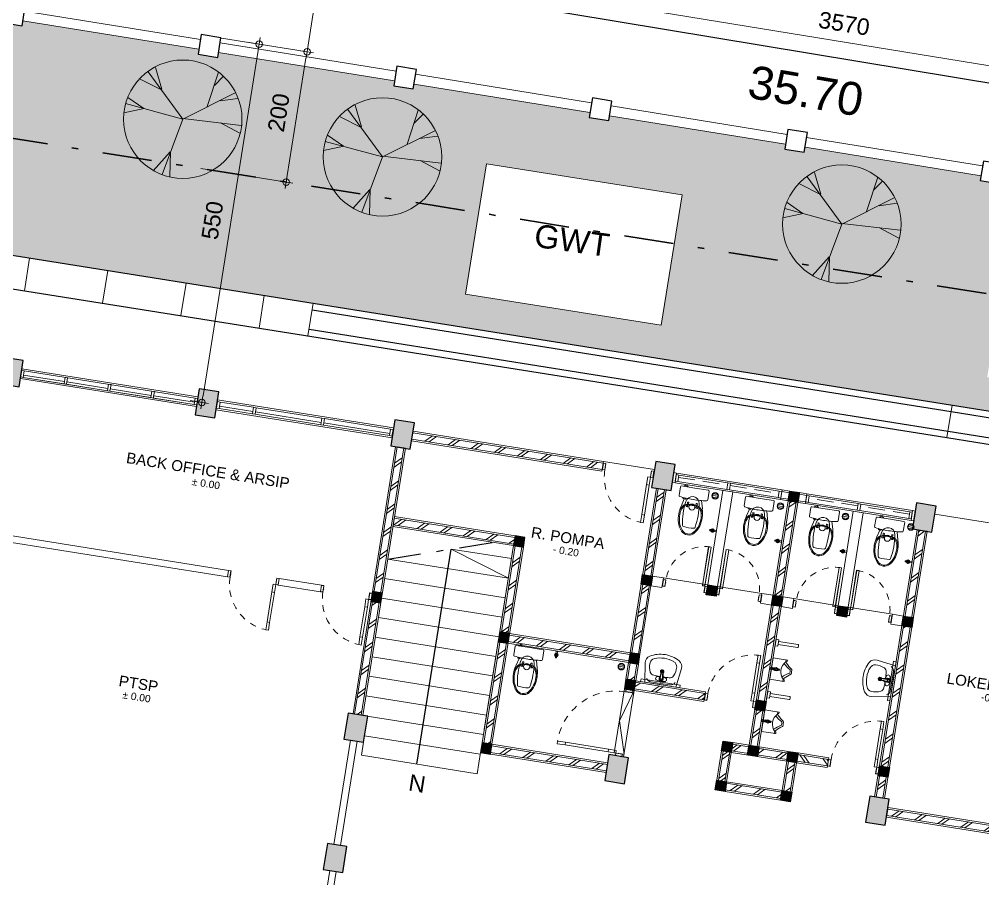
# Model space of a CAD drawing. Header units: millimetres. Extents: x -11 to 1625, y -267 to 195.
# Drawn here: x 1459.94 to 1474.53, y 52.95 to 65.98 of the extents above; entities that cross this region are included whole.
import ezdxf
from ezdxf.enums import TextEntityAlignment as Align

# ---------------------------------------------------------------- set-up
doc = ezdxf.new("R2010")
doc.units = ezdxf.units.MM
doc.linetypes.add('DASHDOT', pattern=[1, 0.5, -0.25, 0, -0.25])
doc.linetypes.add('HIDDEN', pattern=[0.375, 0.25, -0.125])
for name, color, linetype, lineweight in [('ars', 11, 'Continuous', 5), ('batas jalan', 3, 'Continuous', 25), ('dinding', 5, 'Continuous', 15), ('GSB', 1, 'DASHDOT', 35), ('KOLOM', 1, 'Continuous', 30), ('kus', 63, 'Continuous', 15), ('KUSEN', 30, 'Continuous', 15), ('lan', 7, 'Continuous', 15), ('not', 7, 'Continuous', 20), ('PAGAR', 4, 'Continuous', 18), ('PARTISI', 190, 'Continuous', 9), ('POHON', 84, 'Continuous', 0), ('SANITAIR', 4, 'Continuous', 5), ('sol kol', 8, 'Continuous', 0), ('u', 6, 'Continuous', 20)]:
    doc.layers.add(name, color=color, linetype=linetype, lineweight=lineweight)
doc.styles.add('ATTR', font='romans.shx', dxfattribs={"width": 0.8, "height": 1.735066})
doc.styles.get("Standard").update_dxf_attribs({"font": 'ARIALUNI.TTF'})
doc.dimstyles.new('SK100', dxfattribs={"dimtxt": 0.25, "dimasz": 0.1, "dimexe": 0.1, "dimexo": 0, "dimgap": 0.15, "dimtad": 1, "dimdec": 0, "dimlfac": 100, "dimzin": 12, "dimdsep": 46, "dimtxsty": 'Standard', "dimblk": 'BULAT', "dimcen": 0.1, "dimclrd": 256, "dimclre": 256, "dimclrt": 256, "dimadec": 0, "dimazin": 3, "dimtfac": 1, "dimtdec": 0, "dimtofl": 0, "dimtmove": 0, "dimatfit": 3, "dimldrblk": 'BULAT', "dimfxl": 0, "dimtolj": 1, "dimtzin": 0, "dimlwd": -1, "dimlwe": -1, "dimarcsym": 0})
pattern_1 = [(45, (-0.5, 0), (-0.1767767, 0.1767767), []), (45, (-0.4375, 0), (-0.1767767, 0.1767767), [])]

# ---------------------------------------------------------------- blocks, each defined once
blk = doc.blocks.new('BULAT')
for p, q in [((-1, 0), (1, 0)), ((0, -1), (0, 1))]:
    blk.add_line(p, q)
blk.add_circle((0, 0), 0.5)
blk = doc.blocks.new('*D1613')
at = {"layer": 'Defpoints', "color": 0}
for p in [(1463.004, 65.691), (1462.689, 63.716), (1463.984, 63.509)]:
    blk.add_point(p, dxfattribs=at)
at = {"layer": 'u'}
for p, q in [((1463.004, 65.691), (1464.397, 65.469)), ((1464.283, 65.386), (1464, 63.608)), ((1462.689, 63.716), (1464.083, 63.494))]:
    blk.add_line(p, q, dxfattribs=at)
at = {"layer": 'u', "xscale": 0.1, "yscale": 0.1, "zscale": 0.1}
for p, rotation in [((1464.299, 65.484), 80.94625079325904), ((1463.984, 63.509), 260.946250793259)]:
    blk.add_blockref('BULAT', p, dxfattribs=dict(at, rotation=rotation))
at = {"layer": 'u', "insert": (1463.87, 64.561), "char_height": 0.25, "attachment_point": 5, "rotation": 80.9463}
blk.add_mtext('\\A1;200', dxfattribs=at)
blk = doc.blocks.new('*D1614')
at = {"layer": 'Defpoints', "color": 0}
for p in [(1463.712, 70.135), (1463.004, 65.691), (1464.299, 65.484)]:
    blk.add_point(p, dxfattribs=at)
at = {"layer": 'u'}
for p, q in [((1463.712, 70.135), (1465.106, 69.913)), ((1464.991, 69.83), (1464.314, 65.583)), ((1463.004, 65.691), (1464.397, 65.469))]:
    blk.add_line(p, q, dxfattribs=at)
at = {"layer": 'u', "xscale": 0.1, "yscale": 0.1, "zscale": 0.1}
for p, rotation in [((1465.007, 69.928), 80.9462507932576), ((1464.299, 65.484), 260.9462507932576)]:
    blk.add_blockref('BULAT', p, dxfattribs=dict(at, rotation=rotation))
at = {"layer": 'u', "insert": (1464.382, 67.77), "char_height": 0.25, "attachment_point": 5, "rotation": 80.9463}
blk.add_mtext('\\A1;B > 3', dxfattribs=at)
blk = doc.blocks.new('K1')
at = {"layer": 'KOLOM'}
blk.add_lwpolyline([(0.2, 0.15), (-0.2, 0.15), (-0.2, -0.15), (0.2, -0.15), (0.2, 0.15)], dxfattribs=at)
blk = doc.blocks.new('P 70')
at = {"linetype": 'HIDDEN', "ltscale": 0.3}
blk.add_lwpolyline([(-0.74, 0.1, -0.414214), (-0.04, 0.8, -1.303225)], format="xyb", dxfattribs=at)
for points in [[(-0.04, 0.8), (-0.08, 0.8), (-0.08, 0.68), (-0.04, 0.68)], [(-0.04, 0.68), (-0.08, 0.68), (-0.08, 0.22), (-0.04, 0.22)], [(-0.04, 0.1), (-0.08, 0.1), (-0.08, 0.22), (-0.04, 0.22)], [(-0.735, 0.06), (-0.74, 0.06), (-0.74, 0.061), (-0.74, 0.1), (-0.78, 0.1), (-0.78, 0), (-0.74, 0), (-0.74, 0.056), (-0.735, 0.058)], [(-0.742, 0.002), (-0.778, 0.002), (-0.778, 0.098), (-0.742, 0.098)], [(-0.045, 0.06), (-0.04, 0.06), (-0.04, 0.061), (-0.04, 0.1), (0, 0.1), (0, 0), (-0.04, 0), (-0.04, 0.056), (-0.045, 0.058)], [(-0.038, 0.002), (-0.002, 0.002), (-0.002, 0.098), (-0.038, 0.098)]]:
    blk.add_lwpolyline(points, close=True)
blk = doc.blocks.new('KP')
at = {"layer": 'KOLOM'}
blk.add_lwpolyline([(0.075, -0.075), (-0.075, -0.075), (-0.075, 0.075), (0.075, 0.075), (0.075, -0.075)], dxfattribs=at)
blk = doc.blocks.new('washtafel L237 a')
for p, q in [((-0.279, -0.289), (-0.238, 0)), ((-0.238, 0), (0, 0)), ((0.238, 0), (0, 0)), ((0.279, -0.289), (0.238, 0)), ((-0.148, -0.019), (0, -0.019)), ((0.148, -0.019), (0, -0.019)), ((0, -0.193), (-0.007, -0.193)), ((0, -0.202), (-0.007, -0.202)), ((0, -0.179), (-0.006, -0.179)), ((0, -0.179), (0.006, -0.179)), ((0, -0.193), (0.007, -0.193)), ((0, -0.202), (0.007, -0.202))]:
    blk.add_line(p, q)
for centre, radius in [((-0.011, -0.085), 0.00488), ((0, -0.043), 0.00695), ((0, -0.043), 0.00529), ((0.011, -0.085), 0.00488)]:
    blk.add_circle(centre, radius)
for centre, radius, start, end in [((-0.148, -0.093), 0.0742, 90.0661, 157.5039), ((-0.117, -0.191), 0.0678, 92.544, 154.459), ((0.012, -2.103), 1.984, 91.1939, 93.8059), ((-0.055, -0.085), 0.0285, 98.132, 275.8135), ((-0.002, -0.336), 0.286, 89.6669, 101.6651), ((-0.049, -0.147), 0.0337, 40.1188, 95.4553), ((0, -0.084), 0.0312, 89.6915, 225.3566), ((-0.528, -0.216), 0.513, 2.5647, 13.8912), ((0, -0.084), 0.0231, 89.5833, 212.8124), ((-0.04, -0.126), 0.0267, 4.6349, 46.9394), ((-0.045, -0.113), 0.03, 5.694, 32.8124), ((-0.623, -0.171), 0.611, 359.8012, 5.694), ((0.002, -0.336), 0.286, 78.3349, 90.3331), ((0, -0.084), 0.0312, 314.6434, 90.3085), ((0, -0.084), 0.0231, 327.1876, 90.4167), ((0.623, -0.171), 0.611, 174.306, 180.1988), ((0.04, -0.126), 0.0267, 133.0606, 175.3651), ((0.045, -0.113), 0.03, 147.1876, 174.306), ((0.528, -0.216), 0.513, 166.1088, 177.4353), ((0.049, -0.147), 0.0337, 84.5447, 139.8812), ((-0.012, -2.103), 1.984, 86.1941, 88.8061), ((0.055, -0.085), 0.0285, 264.1865, 81.868), ((0.117, -0.191), 0.0678, 25.541, 87.456), ((0.148, -0.093), 0.0742, 22.4961, 89.9339), ((-0.17, -0.305), 0.11, 171.786, 240.1395), ((0.068, -0.281), 0.273, 154.0541, 184.6243), ((0.001, -0.2), 0.0272, 129.5111, 54.4666), ((0.001, -0.2), 0.0234, 136.8784, 48.8129), ((-0.007, -0.184), 0.009, 183.4751, 270), ((-0.007, -0.193), 0.009, 182.5647, 270), ((-0.006, -0.173), 0.006, 179.8012, 270), ((0.001, -0.2), 0.0119, 184.4951, 2.4242), ((0.006, -0.173), 0.006, 270, 0.1988), ((0.007, -0.184), 0.009, 270, 356.5249), ((0.007, -0.193), 0.009, 270, 357.4353), ((-0.068, -0.281), 0.273, 355.3757, 25.9459), ((0.17, -0.305), 0.11, 299.8605, 8.214), ((-0.003, -0.017), 0.443, 239.9631, 270.4171), ((-0.119, -0.294), 0.0858, 186.0548, 250.1625), ((-0.001, 0.003), 0.406, 248.7209, 270.1375), ((0.001, 0.003), 0.406, 269.8625, 291.2791), ((0.003, -0.017), 0.443, 269.5829, 300.0369), ((0.119, -0.294), 0.0858, 289.8375, 353.9452)]:
    blk.add_arc(centre, radius, start, end)
blk = doc.blocks.new('URINOIR ATAS')
for p, q in [((-0.027, 0.31), (0, 0.31)), ((0.027, 0.31), (0, 0.31)), ((-0.165, 0), (-0.165, 0.215)), ((-0.16, 0.22), (-0.147, 0.22)), ((-0.133, 0.201), (-0.16, 0.201)), ((-0.133, 0.201), (-0.143, 0.218)), ((-0.02, 0.286), (0, 0.286)), ((0.02, 0.286), (0, 0.286)), ((0.133, 0.201), (0.143, 0.218)), ((0.133, 0.201), (0.16, 0.201)), ((0.16, 0.22), (0.147, 0.22)), ((0.165, 0), (0.165, 0.215)), ((-0.165, 0), (0, 0)), ((-0.009, 0.01), (-0.026, 0)), ((-0.013, -0.017), (-0.013, 0)), ((-0.012, 0.117), (0.011, 0.117)), ((-0.011, 0.107), (0.011, 0.107)), ((-0.011, 0.097), (0.011, 0.097)), ((-0.009, 0.112), (-0.009, 0.107)), ((-0.009, 0.01), (0.011, 0.01)), ((-0.007, 0.113), (0.008, 0.113)), ((-0.003, 0.117), (-0.003, 0.113)), ((0.165, 0), (0, 0)), ((0.003, 0.117), (0.003, 0.113)), ((0.009, 0.112), (0.009, 0.107)), ((0.011, 0.01), (0.026, 0)), ((0.013, 0), (0.013, -0.017)), ((0.013, -0.017), (-0.013, -0.017))]:
    blk.add_line(p, q)
for points in [[(-0.011, 0.107, 0.164804), (-0.012, 0.107, 0.105758), (-0.013, 0.106, 0.068984), (-0.014, 0.104, 0.055178), (-0.014, 0.102, 0.055178), (-0.014, 0.1, 0.068984), (-0.013, 0.099, 0.105758), (-0.012, 0.098, 0.164804), (-0.011, 0.097, 0.164804), (-0.01, 0.098, 0.105758), (-0.009, 0.099, 0.068984), (-0.009, 0.1, 0.055178), (-0.009, 0.102, 0.055178), (-0.009, 0.104, 0.068984), (-0.009, 0.106, 0.105758), (-0.01, 0.107, 0.164804)], [(0, 0.097, 0.070821), (0.003, 0.098, 0.082428), (0.005, 0.099, 0.106823), (0.007, 0.101, 0.13413), (0.007, 0.102, 0.13413), (0.007, 0.104, 0.106823), (0.005, 0.106, 0.082428), (0.003, 0.107, 0.070821), (0, 0.107, 0.070821), (-0.003, 0.107, 0.082428), (-0.005, 0.106, 0.106823), (-0.007, 0.104, 0.13413), (-0.007, 0.102, 0.13413), (-0.007, 0.101, 0.106823), (-0.005, 0.099, 0.082428), (-0.003, 0.098, 0.070821)], [(0.011, 0.107, 0.164804), (0.01, 0.107, 0.105758), (0.009, 0.106, 0.068984), (0.009, 0.104, 0.055178), (0.008, 0.102, 0.055178), (0.009, 0.1, 0.068984), (0.009, 0.099, 0.105758), (0.01, 0.098, 0.164804), (0.011, 0.097, 0.164804), (0.012, 0.098, 0.105758), (0.013, 0.099, 0.068984), (0.013, 0.1, 0.055178), (0.014, 0.102, 0.055178), (0.014, 0.104, 0.068984), (0.013, 0.106, 0.105758), (0.012, 0.107, 0.164804)]]:
    blk.add_lwpolyline(points, format="xyb", close=True)
blk.add_lwpolyline([(0.007, 0.061), (0.013, 0.072), (0.007, 0.082), (-0.006, 0.082), (-0.012, 0.072), (-0.006, 0.061)], close=True)
for centre, radius in [((0, 0.072), 0.025), ((0, 0.032), 0.0106), ((0, 0.032), 0.00723)]:
    blk.add_circle(centre, radius)
for centre, radius, start, end in [((-0.614, 0.718), 0.709, 314.7654, 324.2179), ((-0.027, 0.295), 0.0148, 90, 144.2179), ((0.027, 0.295), 0.0148, 35.7821, 90), ((0.614, 0.718), 0.709, 215.7821, 225.2346), ((-0.16, 0.215), 0.005, 90, 180), ((-0.16, 0.196), 0.005, 90, 180), ((-0.147, 0.215), 0.005, 30.5859, 90), ((-0.151, 0.256), 0.055, 287.3602, 311.4179), ((0.001, 0.332), 0.187, 224.1477, 269.6422), ((-0.477, 0.536), 0.518, 315.9836, 330.7336), ((-0.02, 0.28), 0.00593, 90, 150.7336), ((-0.001, 0.332), 0.187, 270.3578, 315.8523), ((0.02, 0.28), 0.00593, 29.2664, 90), ((0.477, 0.536), 0.518, 209.2664, 224.0164), ((0.151, 0.256), 0.055, 228.5821, 252.6398), ((0.147, 0.215), 0.005, 90, 149.4141), ((0.16, 0.215), 0.005, 0, 90), ((0.16, 0.196), 0.005, 0, 90), ((0.12, 0.057), 0.137, 181.3482, 199.9236), ((0, 0.106), 0.0162, 43.0169, 136.9831), ((-0.007, 0.112), 0.00119, 90, 180), ((0.008, 0.112), 0.00119, 0, 90), ((-0.19, 0.062), 0.208, 345.4703, 357.6692)]:
    blk.add_arc(centre, radius, start, end)
blk = doc.blocks.new('P 60')
at = {"linetype": 'HIDDEN', "ltscale": 0.3}
blk.add_lwpolyline([(-0.64, 0.1, -0.414214), (-0.04, 0.7, -1.303225)], format="xyb", dxfattribs=at)
for points in [[(-0.04, 0.7), (-0.04, 0.1), (-0.08, 0.1), (-0.08, 0.7)], [(-0.042, 0.698), (-0.042, 0.102), (-0.078, 0.102), (-0.078, 0.698)], [(-0.635, 0.06), (-0.64, 0.06), (-0.64, 0.061), (-0.64, 0.1), (-0.68, 0.1), (-0.68, 0), (-0.64, 0), (-0.64, 0.056), (-0.635, 0.058)], [(-0.642, 0.002), (-0.678, 0.002), (-0.678, 0.098), (-0.642, 0.098)], [(-0.045, 0.06), (-0.04, 0.06), (-0.04, 0.061), (-0.04, 0.1), (0, 0.1), (0, 0), (-0.04, 0), (-0.04, 0.056), (-0.045, 0.058)], [(-0.038, 0.002), (-0.002, 0.002), (-0.002, 0.098), (-0.038, 0.098)]]:
    blk.add_lwpolyline(points, close=True)
blk = doc.blocks.new('KRAN ATAS')
for p, q in [((-0.019, 0.001), (-0.019, 0)), ((-0.019, 0), (0, 0)), ((-0.018, 0.002), (0, 0.002)), ((-0.009, 0.006), (-0.009, 0.04)), ((0.018, 0.002), (0, 0.002)), ((0.019, 0), (0, 0)), ((0.009, 0.006), (0.009, 0.04)), ((0.019, 0.001), (0.019, 0))]:
    blk.add_line(p, q)
for centre, radius, start, end in [((-0.021, 0.06), 0.0057, 92.509, 270.0343), ((-0.02, 0.06), 0.0057, 105.45, 257.2407), ((0, 0.06), 0.0223, 89.786, 270.2141), ((-0.015, 0.075), 0.0057, 47.464, 224.6597), ((-0.015, 0.074), 0.0057, 60.3207, 212.5415), ((-0.014, 0.046), 0.0057, 154.4974, 295.7282), ((-0.015, 0.045), 0.0057, 142.579, 307.6346), ((-0.018, 0.001), 0.0005, 90, 180), ((0, 0.06), 0.0162, 89.7094, 270.2949), ((-0.013, 0.006), 0.004, 270, 0), ((-0.041, 0.09), 0.0331, 343.1048, 7.2203), ((0, 0.06), 0.0102, 89.532, 270.4679), ((0, 0.096), 0.00865, 90, 191.4881), ((0, 0.08), 0.0057, 89.095, 165.324), ((0, 0.079), 0.0057, 89.095, 152.5938), ((0, 0.041), 0.0057, 205.9652, 266.0615), ((0, 0.04), 0.0057, 191.86, 266.0615), ((0, 0.096), 0.00865, 348.5119, 90), ((0, 0.08), 0.0057, 14.676, 90.905), ((0, 0.079), 0.0057, 27.4062, 90.905), ((0, 0.06), 0.0223, 269.7859, 90.214), ((0, 0.06), 0.0162, 269.7051, 90.2906), ((0, 0.06), 0.0102, 269.5321, 90.468), ((0, 0.04), 0.0057, 273.9385, 348.14), ((0, 0.041), 0.0057, 273.9385, 334.0348), ((0.041, 0.09), 0.0331, 172.7797, 196.8952), ((0.013, 0.006), 0.004, 180, 270), ((0.015, 0.045), 0.0057, 232.3654, 37.421), ((0.015, 0.075), 0.0057, 315.3403, 132.536), ((0.015, 0.074), 0.0057, 327.4585, 119.6793), ((0.014, 0.046), 0.0057, 244.2718, 25.5026), ((0.018, 0.001), 0.0005, 0, 90), ((0.021, 0.06), 0.0057, 269.9657, 87.491), ((0.02, 0.06), 0.0057, 282.7593, 74.55)]:
    blk.add_arc(centre, radius, start, end)
blk = doc.blocks.new('CLOSET ATAS')
for p, q in [((0, 0.207), (0, 0)), ((0.014, 0.22), (0.148, 0.22)), ((0.171, 0.13), (0.294, 0.161)), ((0, -0.206), (0, 0)), ((0.228, 0.073), (0.228, 0.058)), ((0.231, 0.075), (0.273, 0.075)), ((0.231, 0.055), (0.256, 0.055)), ((0.256, 0.055), (0.259, 0.063)), ((0.256, 0.055), (0.256, 0)), ((0.256, -0.055), (0.256, 0)), ((0.259, 0.063), (0.273, 0.063)), ((0.266, 0.075), (0.266, 0.088)), ((0.266, 0.063), (0.266, 0)), ((0.266, -0.063), (0.266, 0)), ((0.273, 0.075), (0.273, 0.063)), ((0.282, 0.125), (0.282, 0.107)), ((0.285, 0.085), (0.285, 0.065)), ((0.296, 0.088), (0.288, 0.088)), ((0.296, 0.062), (0.288, 0.062)), ((0.299, 0.085), (0.299, 0.065)), ((-0.013, -0.124), (-0.031, -0.124)), ((-0.031, -0.124), (-0.031, -0.146)), ((-0.013, -0.107), (-0.013, -0.164)), ((0.171, -0.138), (0.185, -0.138)), ((0.173, -0.116), (0.185, -0.116)), ((0.173, -0.151), (0.173, -0.138)), ((0.184, -0.138), (0.184, -0.151)), ((0.188, -0.119), (0.188, -0.136)), ((0.188, -0.134), (0.294, -0.161)), ((0.228, -0.073), (0.228, -0.058)), ((0.231, -0.055), (0.256, -0.055)), ((0.231, -0.075), (0.273, -0.075)), ((0.256, -0.055), (0.259, -0.063)), ((0.259, -0.063), (0.273, -0.063)), ((0.266, -0.075), (0.266, -0.088)), ((0.273, -0.075), (0.273, -0.063)), ((0.282, -0.125), (0.282, -0.107)), ((0.285, -0.065), (0.285, -0.085)), ((0.296, -0.062), (0.288, -0.062)), ((0.296, -0.088), (0.288, -0.088)), ((0.299, -0.065), (0.299, -0.085)), ((-0.031, -0.146), (-0.013, -0.146)), ((0.014, -0.22), (0.148, -0.22)), ((0.175, -0.154), (0.182, -0.154))]:
    blk.add_line(p, q)
blk.add_circle((0.292, 0), 0.046)
for centre, radius, start, end in [((0.014, 0.207), 0.0135, 90, 180), ((0.148, 0.205), 0.015, 8.087, 90), ((-1.27, 0.004), 1.447, 359.8599, 8.087), ((0.429, -0.051), 0.215, 89.4826, 138.7405), ((0.429, -0.051), 0.231, 89.4826, 128.7411), ((0.431, -0.32), 0.5, 75.2789, 105.8515), ((0.431, -0.32), 0.484, 75.2789, 90), ((0.465, -0.141), 0.302, 48.5371, 73.1314), ((0.465, -0.141), 0.318, 48.5371, 73.1314), ((0.235, 0), 0.103, 95.4936, 264.5064), ((-1.27, -0.004), 1.447, 351.913, 0.1401), ((0.385, -0.951), 1.066, 79.0461, 98.6197), ((0.231, 0.073), 0.00271, 90, 180), ((0.231, 0.058), 0.00271, 180, 270), ((0.271, 0.088), 0.005, 138.7405, 180), ((0.287, 0.125), 0.005, 128.7411, 180), ((0.288, 0.085), 0.00307, 90, 180), ((0.288, 0.065), 0.00307, 180, 270), ((0.296, 0.085), 0.00307, 0, 90), ((0.296, 0.065), 0.00307, 270, 0), ((0.585, 0.076), 0.02, 7.8459, 81.6038), ((0.035, 0), 0.575, 352.1541, 7.8459), ((0.59, 0), 0.114, 0, 48.6581), ((0.59, 0), 0.114, 311.3419, 0), ((0.59, 0), 0.13, 0, 48.6581), ((0.59, 0), 0.13, 311.3419, 0), ((-0.016, -0.123), 0.0171, 24.4122, 79.3868), ((0.185, -0.119), 0.00271, 0, 90), ((0.185, -0.136), 0.00271, 270, 0), ((0.385, 0.948), 1.063, 261.358, 280.9763), ((0.231, -0.058), 0.00271, 90, 180), ((0.231, -0.073), 0.00271, 180, 270), ((0.271, -0.088), 0.005, 180, 221.2595), ((0.429, 0.051), 0.215, 221.2595, 270.5174), ((0.287, -0.125), 0.005, 180, 231.2589), ((0.429, 0.051), 0.231, 231.2589, 270.5174), ((0.288, -0.065), 0.00307, 90, 180), ((0.288, -0.085), 0.00307, 180, 270), ((0.296, -0.065), 0.00307, 0, 90), ((0.296, -0.085), 0.00307, 270, 0), ((0.465, 0.141), 0.302, 286.8686, 311.4629), ((0.465, 0.141), 0.318, 286.8686, 311.4629), ((0.585, -0.076), 0.02, 278.3962, 352.1541), ((-0.016, -0.147), 0.0171, 280.6132, 335.5878), ((0.014, -0.206), 0.0135, 180, 270), ((0.148, -0.205), 0.015, 270, 351.913), ((0.175, -0.151), 0.00271, 180, 270), ((0.182, -0.151), 0.00271, 270, 0), ((0.431, 0.32), 0.5, 254.1485, 284.7211), ((0.431, 0.32), 0.484, 270, 284.7211)]:
    blk.add_arc(centre, radius, start, end)
blk = doc.blocks.new('*X6')
at = {"color": 0}
for p, q in [((18.491, 19.193), (18.579, 19.193)), ((18.499, 19.218), (18.572, 19.218)), ((18.499, 19.168), (18.572, 19.168))]:
    blk.add_line(p, q, dxfattribs=at)
blk = doc.blocks.new('SFLOOR')
for radius in [0.05, 0.0442]:
    blk.add_circle((0, 0), radius)
blk.add_blockref('*X6', (-18.535, -19.193))
blk = doc.blocks.new('NOTASI RUANG')
at = {"layer": 'not'}
for height, p in [(0.26, (-0.011, 0.3)), (0.175, (-0.009, -0.017))]:
    blk.add_attdef('RUANG', text='', height=height, dxfattribs=at).set_placement(p, align=Align.MIDDLE_CENTER)
blk = doc.blocks.new('DENAH LANTAI DASAR')
at = {"layer": 'ars'}
h = blk.add_hatch(dxfattribs=at)
h.set_pattern_fill('TEMBOK', color=256, scale=0.25)
h.set_pattern_definition(pattern_1)
h.paths.add_polyline_path([(-1.85, 14.3), (1.07, 14.3), (1.07, 14.2), (-1.85, 14.2)])
h = blk.add_hatch(dxfattribs=at)
h.set_pattern_fill('TEMBOK', color=256, scale=0.25)
h.set_pattern_definition([(45, (3.22, 4.5), (-0.176777, 0.176777), []), (45, (3.2825, 4.5), (-0.176777, 0.176777), [])])
h.paths.add_polyline_path([(3.925, 14.3), (3.81, 14.3), (3.81, 14.2), (3.925, 14.2)])
h = blk.add_hatch(dxfattribs=at)
h.set_pattern_fill('TEMBOK', color=256, scale=0.25)
h.set_pattern_definition(pattern_1)
h.paths.add_polyline_path([(3.95, 14.175), (3.95, 10.425), (4.05, 10.425), (4.05, 14.175)])
h = blk.add_hatch(dxfattribs=at)
h.set_pattern_fill('TEMBOK', color=256, scale=0.25)
h.set_pattern_definition([(45, (3.525, 4.5), (-0.176777, 0.176777), []), (45, (3.5875, 4.5), (-0.176777, 0.176777), [])])
h.paths.add_polyline_path([(4.19, 14.3), (4.075, 14.3), (4.075, 14.2), (4.19, 14.2)])
h = blk.add_hatch(dxfattribs=at)
h.set_pattern_fill('TEMBOK', color=256, scale=0.25)
h.set_pattern_definition(pattern_1)
h.paths.add_polyline_path([(-1.95, 9.95), (-1.95, 14.05), (-2.05, 14.05), (-2.05, 9.95)])
h = blk.add_hatch(dxfattribs=at)
h.set_pattern_fill('TEMBOK', color=256, scale=0.25)
h.set_pattern_definition(pattern_1)
h.paths.add_polyline_path([(2.05, 11.525), (2.05, 14.05), (1.95, 14.05), (1.95, 11.525)])
h = blk.add_hatch(dxfattribs=at)
h.set_pattern_fill('TEMBOK', color=256, scale=0.25)
h.set_pattern_definition(pattern_1)
h.paths.add_polyline_path([(6.05, 9.95), (6.05, 14.05), (5.95, 14.05), (5.95, 9.95)])
h = blk.add_hatch(dxfattribs=at)
h.set_pattern_fill('TEMBOK', color=256, scale=0.25)
h.set_pattern_definition(pattern_1)
h.paths.add_polyline_path([(-1.925, 12.975), (-0.075, 12.975), (-0.075, 12.875), (-1.925, 12.875)])
h = blk.add_hatch(dxfattribs=at)
h.set_pattern_fill('TEMBOK', color=256, scale=0.25)
h.set_pattern_definition([(45, (-0.475, 0), (-0.1767767, 0.1767767), []), (45, (-0.4125, 0), (-0.1767767, 0.1767767), [])])
h.paths.add_polyline_path([(0.05, 9.825), (0.05, 12.85), (-0.05, 12.85), (-0.05, 9.825)])
h = blk.add_hatch(dxfattribs=at)
h.set_pattern_fill('TEMBOK', color=256, scale=0.25)
h.set_pattern_definition(pattern_1)
h.paths.add_polyline_path([(1.925, 11.5), (-0.025, 11.5), (-0.025, 11.4), (1.925, 11.4)])
h = blk.add_hatch(dxfattribs=at)
h.set_pattern_fill('TEMBOK', color=256, scale=0.25)
h.set_pattern_definition(pattern_1)
h.paths.add_polyline_path([(1.95, 11.375), (1.95, 11.12), (2.05, 11.12), (2.05, 11.375)])
h = blk.add_hatch(dxfattribs=at)
h.set_pattern_fill('TEMBOK', color=256, scale=0.25)
h.set_pattern_definition([(45, (-0.5, 1.295), (-0.1767767, 0.1767767), []), (45, (-0.4375, 1.295), (-0.1767767, 0.1767767), [])])
h.paths.add_polyline_path([(2.075, 11.095), (3.145, 11.095), (3.145, 10.995), (2.075, 10.995)])
h = blk.add_hatch(dxfattribs=at)
h.set_pattern_fill('TEMBOK', color=256, scale=0.25)
h.set_pattern_definition(pattern_1)
h.paths.add_polyline_path([(4.525, 10.4), (3.675, 10.4), (3.675, 10.3), (4.525, 10.3)])
h = blk.add_hatch(dxfattribs=at)
h.set_pattern_fill('TEMBOK', color=256, scale=0.25)
h.set_pattern_definition([(135, (11.025, 0.6), (0.1767767, 0.1767767), []), (135, (10.9625, 0.6), (0.1767767, 0.1767767), [])])
h.paths.add_polyline_path([(4.675, 10.4), (5.145, 10.4), (5.145, 10.3), (4.675, 10.3)])
h = blk.add_hatch(dxfattribs=at)
h.set_pattern_fill('TEMBOK', color=256, scale=0.25)
h.set_pattern_definition(pattern_1)
h.paths.add_polyline_path([(3.55, 10.275), (3.55, 9.825), (3.65, 9.825), (3.65, 10.275)])
h = blk.add_hatch(dxfattribs=at)
h.set_pattern_fill('TEMBOK', color=256, scale=0.25)
h.set_pattern_definition(pattern_1)
h.paths.add_polyline_path([(4.55, 10.275), (4.55, 9.825), (4.65, 9.825), (4.65, 10.275)])
h = blk.add_hatch(dxfattribs=at)
h.set_pattern_fill('TEMBOK', color=256, scale=0.25)
h.set_pattern_definition(pattern_1)
h.paths.add_polyline_path([(1.85, 9.8), (0.075, 9.8), (0.075, 9.7), (1.85, 9.7)])
h = blk.add_hatch(dxfattribs=at)
h.set_pattern_fill('TEMBOK', color=256, scale=0.25)
h.set_pattern_definition(pattern_1)
h.paths.add_polyline_path([(4.525, 9.8), (3.675, 9.8), (3.675, 9.7), (4.525, 9.7)])
h = blk.add_hatch(dxfattribs=at)
h.set_pattern_fill('TEMBOK', color=256, scale=0.25)
h.set_pattern_definition(pattern_1)
h.paths.add_polyline_path([(8.85, 9.7), (6.15, 9.7), (6.15, 9.8), (8.85, 9.8)])
at = {"layer": 'sol kol'}
for points in [[(-8.15, 14.45), (-8.15, 14.05), (-7.85, 14.05), (-7.85, 14.45)], [(-5.15, 14.45), (-5.15, 14.05), (-4.85, 14.05), (-4.85, 14.45)], [(-2.15, 14.45), (-2.15, 14.05), (-1.85, 14.05), (-1.85, 14.45)], [(1.85, 14.45), (1.85, 14.05), (2.15, 14.05), (2.15, 14.45)], [(5.85, 14.45), (5.85, 14.05), (6.15, 14.05), (6.15, 14.45)], [(3.925, 14.325), (4.075, 14.325), (4.075, 14.175), (3.925, 14.175)], [(0.075, 13), (-0.075, 13), (-0.075, 12.85), (0.075, 12.85)], [(1.925, 12.725), (2.075, 12.725), (2.075, 12.575), (1.925, 12.575)], [(2.925, 12.725), (3.075, 12.725), (3.075, 12.575), (2.925, 12.575)], [(3.925, 12.725), (4.075, 12.725), (4.075, 12.575), (3.925, 12.575)], [(4.925, 12.725), (5.075, 12.725), (5.075, 12.575), (4.925, 12.575)], [(5.925, 12.725), (6.075, 12.725), (6.075, 12.575), (5.925, 12.575)], [(-1.925, 11.825), (-2.075, 11.825), (-2.075, 11.675), (-1.925, 11.675)], [(0.075, 11.525), (-0.075, 11.525), (-0.075, 11.375), (0.075, 11.375)], [(2.075, 11.525), (1.925, 11.525), (1.925, 11.375), (2.075, 11.375)], [(2.075, 11.12), (1.925, 11.12), (1.925, 10.97), (2.075, 10.97)], [(3.925, 11.12), (4.075, 11.12), (4.075, 10.97), (3.925, 10.97)], [(3.525, 10.425), (3.675, 10.425), (3.675, 10.275), (3.525, 10.275)], [(3.925, 10.425), (4.075, 10.425), (4.075, 10.275), (3.925, 10.275)], [(4.525, 10.425), (4.675, 10.425), (4.675, 10.275), (4.525, 10.275)], [(5.925, 10.425), (6.075, 10.425), (6.075, 10.275), (5.925, 10.275)], [(-2.15, 9.95), (-2.15, 9.55), (-1.85, 9.55), (-1.85, 9.95)], [(1.85, 9.95), (1.85, 9.55), (2.15, 9.55), (2.15, 9.95)], [(5.85, 9.95), (5.85, 9.55), (6.15, 9.55), (6.15, 9.95)], [(0.075, 9.825), (-0.075, 9.825), (-0.075, 9.675), (0.075, 9.675)], [(3.525, 9.825), (3.675, 9.825), (3.675, 9.675), (3.525, 9.675)], [(4.525, 9.825), (4.675, 9.825), (4.675, 9.675), (4.525, 9.675)], [(-2.15, 7.95), (-2.15, 7.55), (-1.85, 7.55), (-1.85, 7.95)]]:
    blk.add_hatch(color=256, dxfattribs=at).paths.add_polyline_path(points)
for p, q in [((-12.75, 16), (13.75, 16)), ((-3.65, 15.9), (6.15, 15.9)), ((6.15, 15.9), (13.65, 15.9)), ((-12.25, 15.5), (6.15, 15.5)), ((-3.65, 15.6), (6.15, 15.6)), ((6.15, 15.6), (13.35, 15.6)), ((6.15, 15.5), (13.25, 15.5)), ((-1, 9.35), (-1, 12.65))]:
    blk.add_line(p, q)
at = {"linetype": 'DASHDOT'}
blk.add_line((-1.925, 12.35), (-0.383, 12.85), dxfattribs=at)
at = {"layer": 'ars'}
blk.add_line((-3.65, 15.5), (-3.65, 16), dxfattribs=at)
for points in [[(-1.85, 14.3), (1.07, 14.3), (1.07, 14.2), (-1.85, 14.2)], [(3.925, 14.3), (3.81, 14.3), (3.81, 14.2), (3.925, 14.2)], [(3.95, 14.175), (3.95, 10.425), (4.05, 10.425), (4.05, 14.175)], [(4.19, 14.3), (4.075, 14.3), (4.075, 14.2), (4.19, 14.2)], [(-1.95, 9.95), (-1.95, 14.05), (-2.05, 14.05), (-2.05, 9.95)], [(2.05, 11.525), (2.05, 14.05), (1.95, 14.05), (1.95, 11.525)], [(6.05, 9.95), (6.05, 14.05), (5.95, 14.05), (5.95, 9.95)], [(-1.925, 12.975), (-0.075, 12.975), (-0.075, 12.875), (-1.925, 12.875)], [(0.05, 9.825), (0.05, 12.85), (-0.05, 12.85), (-0.05, 9.825)], [(4.118, 11.975), (4.118, 12.075), (4.075, 12.075), (4.075, 11.975)], [(1.925, 11.5), (-0.025, 11.5), (-0.025, 11.4), (1.925, 11.4)], [(1.95, 11.375), (1.95, 11.12), (2.05, 11.12), (2.05, 11.375)], [(4.118, 11.175), (4.118, 11.275), (4.075, 11.275), (4.075, 11.175)], [(2.075, 11.095), (3.145, 11.095), (3.145, 10.995), (2.075, 10.995)], [(4.525, 10.4), (3.675, 10.4), (3.675, 10.3), (4.525, 10.3)], [(4.675, 10.4), (5.145, 10.4), (5.145, 10.3), (4.675, 10.3)], [(3.55, 10.275), (3.55, 9.825), (3.65, 9.825), (3.65, 10.275)], [(4.55, 10.275), (4.55, 9.825), (4.65, 9.825), (4.65, 10.275)], [(1.85, 9.8), (0.075, 9.8), (0.075, 9.7), (1.85, 9.7)], [(4.525, 9.8), (3.675, 9.8), (3.675, 9.7), (4.525, 9.7)], [(8.85, 9.7), (6.15, 9.7), (6.15, 9.8), (8.85, 9.8)]]:
    blk.add_lwpolyline(points, close=True, dxfattribs=at)
at = {"layer": 'dinding'}
for points in [[(-1.85, 14.325), (1.07, 14.325), (1.07, 14.175), (-1.85, 14.175)], [(2.15, 14.325), (2.19, 14.325), (2.19, 14.175), (2.15, 14.175)], [(3.81, 14.325), (3.925, 14.325), (3.925, 14.175), (3.81, 14.175)], [(4.19, 14.325), (4.075, 14.325), (4.075, 14.175), (4.19, 14.175)], [(5.85, 14.325), (5.81, 14.325), (5.81, 14.175), (5.85, 14.175)], [(2.925, 14.175), (2.925, 12.725), (3.075, 12.725), (3.075, 14.175)], [(3.925, 14.175), (3.925, 10.425), (4.075, 10.425), (4.075, 14.175)], [(4.925, 14.175), (4.925, 12.725), (5.075, 12.725), (5.075, 14.175)], [(-1.925, 9.95), (-1.925, 14.05), (-2.075, 14.05), (-2.075, 9.95)], [(2.075, 11.525), (2.075, 14.05), (1.925, 14.05), (1.925, 11.525)], [(6.075, 9.95), (6.075, 14.05), (5.925, 14.05), (5.925, 9.95)], [(-1.925, 13), (-0.075, 13), (-0.075, 12.85), (-1.925, 12.85)], [(0.075, 9.825), (0.075, 12.85), (-0.075, 12.85), (-0.075, 9.825)], [(2.245, 12.725), (2.075, 12.725), (2.075, 12.575), (2.245, 12.575)], [(3.925, 12.725), (3.755, 12.725), (3.755, 12.575), (3.925, 12.575)], [(4.245, 12.725), (4.075, 12.725), (4.075, 12.575), (4.245, 12.575)], [(5.925, 12.725), (5.755, 12.725), (5.755, 12.575), (5.925, 12.575)], [(1.925, 11.525), (-0.025, 11.525), (-0.025, 11.375), (1.925, 11.375)], [(2.075, 11.12), (1.925, 11.12), (1.925, 11.375), (2.075, 11.375)], [(2.075, 11.12), (3.145, 11.12), (3.145, 10.97), (2.075, 10.97)], [(4.525, 10.425), (3.675, 10.425), (3.675, 10.275), (4.525, 10.275)], [(4.675, 10.425), (5.145, 10.425), (5.145, 10.275), (4.675, 10.275)], [(3.525, 10.275), (3.525, 9.825), (3.675, 9.825), (3.675, 10.275)], [(4.525, 10.275), (4.525, 9.825), (4.675, 9.825), (4.675, 10.275)], [(1.85, 9.825), (0.075, 9.825), (0.075, 9.675), (1.85, 9.675)], [(4.525, 9.825), (3.675, 9.825), (3.675, 9.675), (4.525, 9.675)], [(8.85, 9.675), (6.15, 9.675), (6.15, 9.825), (8.85, 9.825)]]:
    blk.add_lwpolyline(points, close=True, dxfattribs=at)
at = {"layer": 'kus'}
for p, q in [((-4.805, 14.3), (-4.295, 14.3)), ((-4.805, 14.235), (-4.295, 14.235)), ((-4.805, 14.2), (-4.295, 14.2)), ((-4.255, 14.3), (-3.245, 14.3)), ((-4.255, 14.235), (-3.245, 14.235)), ((-4.255, 14.2), (-3.245, 14.2)), ((-3.205, 14.3), (-2.195, 14.3)), ((-3.205, 14.235), (-2.195, 14.235)), ((-3.205, 14.2), (-2.195, 14.2)), ((2.23, 14.3), (2.98, 14.3)), ((2.23, 14.2), (2.98, 14.2)), ((3.02, 14.3), (3.77, 14.3)), ((3.02, 14.2), (3.77, 14.2)), ((4.98, 14.3), (4.23, 14.3)), ((4.98, 14.2), (4.23, 14.2)), ((5.77, 14.3), (5.02, 14.3)), ((5.77, 14.2), (5.02, 14.2))]:
    blk.add_line(p, q, dxfattribs=at)
at = {"layer": 'kus', "linetype": 'HIDDEN'}
for p, q in [((2.23, 14.265), (2.98, 14.265)), ((3.02, 14.265), (3.77, 14.265)), ((4.98, 14.265), (4.23, 14.265)), ((5.77, 14.265), (5.02, 14.265))]:
    blk.add_line(p, q, dxfattribs=at)
at = {"layer": 'kus'}
for points in [[(-7.81, 14.2), (-7.85, 14.2), (-7.85, 14.3), (-7.81, 14.3)], [(-7.81, 14.3), (-5.19, 14.3), (-5.19, 14.2), (-7.81, 14.2)], [(-7.185, 14.235), (-7.81, 14.235), (-7.81, 14.2), (-7.185, 14.2)], [(-7.145, 14.2), (-7.185, 14.2), (-7.185, 14.3), (-7.145, 14.3)], [(-6.52, 14.235), (-7.145, 14.235), (-7.145, 14.2), (-6.52, 14.2)], [(-6.48, 14.2), (-6.52, 14.2), (-6.52, 14.3), (-6.48, 14.3)], [(-5.855, 14.235), (-6.48, 14.235), (-6.48, 14.2), (-5.855, 14.2)], [(-5.815, 14.2), (-5.855, 14.2), (-5.855, 14.3), (-5.815, 14.3)], [(-5.815, 14.235), (-5.19, 14.235), (-5.19, 14.2), (-5.815, 14.2)], [(-5.15, 14.2), (-5.19, 14.2), (-5.19, 14.3), (-5.15, 14.3)], [(-4.845, 14.2), (-4.805, 14.2), (-4.805, 14.3), (-4.845, 14.3)], [(-4.295, 14.2), (-4.255, 14.2), (-4.255, 14.3), (-4.295, 14.3)], [(-3.245, 14.2), (-3.205, 14.2), (-3.205, 14.3), (-3.245, 14.3)], [(-2.195, 14.2), (-2.155, 14.2), (-2.155, 14.3), (-2.195, 14.3)], [(2.19, 14.3), (2.23, 14.3), (2.23, 14.2), (2.19, 14.2)], [(2.98, 14.3), (3.02, 14.3), (3.02, 14.2), (2.98, 14.2)], [(3.77, 14.3), (3.81, 14.3), (3.81, 14.2), (3.77, 14.2)], [(4.23, 14.3), (4.19, 14.3), (4.19, 14.2), (4.23, 14.2)], [(5.02, 14.3), (4.98, 14.3), (4.98, 14.2), (5.02, 14.2)], [(5.81, 14.3), (5.77, 14.3), (5.77, 14.2), (5.81, 14.2)]]:
    blk.add_lwpolyline(points, close=True, dxfattribs=at)
at = {"layer": 'KUSEN'}
for points in [[(1.99, 10.925), (1.99, 10.93), (1.989, 10.93), (1.95, 10.93), (1.95, 10.97), (2.05, 10.97), (2.05, 10.93), (1.994, 10.93), (1.992, 10.925)], [(2.048, 10.932), (2.048, 10.968), (1.952, 10.968), (1.952, 10.932)], [(1.05, 9.99), (1.05, 10.03), (1.17, 10.03), (1.17, 9.99)], [(1.17, 9.99), (1.17, 10.03), (1.83, 10.03), (1.83, 9.99)], [(1.95, 9.99), (1.95, 10.03), (1.83, 10.03), (1.83, 9.99)], [(1.99, 9.995), (1.99, 9.99), (1.989, 9.99), (1.95, 9.99), (1.95, 9.95), (2.05, 9.95), (2.05, 9.99), (1.994, 9.99), (1.992, 9.995)], [(2.048, 9.988), (2.048, 9.952), (1.952, 9.952), (1.952, 9.988)]]:
    blk.add_lwpolyline(points, close=True, dxfattribs=at)
at = {"layer": 'KUSEN', "linetype": 'HIDDEN', "ltscale": 0.3}
blk.add_lwpolyline([(1.95, 10.93, 0.414214), (1.05, 10.03, 1.303225)], format="xyb", dxfattribs=at)
at = {"layer": 'lan'}
for p, q in [((6.15, 15.5), (6.15, 16)), ((6.15, 14.325), (8.85, 14.325)), ((2.245, 12.725), (2.925, 12.725)), ((3.075, 12.725), (3.755, 12.725)), ((4.245, 12.725), (4.925, 12.725)), ((5.075, 12.725), (5.755, 12.725)), ((-0.075, 12.35), (-1, 12.65)), ((1.925, 10.97), (1.925, 9.99)), ((2.075, 10.97), (1.925, 10.48)), ((2.075, 9.95), (2.075, 10.97)), ((1.925, 10.48), (2.075, 9.99)), ((1.925, 9.99), (2.075, 9.99)), ((-0.075, 9.65), (-1.85, 9.65)), ((-0.075, 9.675), (-0.075, 9.35)), ((-1.85, 9.55), (-1.85, 9.35)), ((-0.075, 9.35), (-1.85, 9.35))]:
    blk.add_line(p, q, dxfattribs=at)
for points in [[(-7.85, 14.325), (-5.15, 14.325), (-5.15, 14.175), (-7.85, 14.175)], [(-2.15, 14.325), (-4.85, 14.325), (-4.85, 14.175), (-2.15, 14.175)], [(2.19, 14.325), (3.81, 14.325), (3.81, 14.175), (2.19, 14.175)], [(5.81, 14.325), (4.19, 14.325), (4.19, 14.175), (5.81, 14.175)]]:
    blk.add_lwpolyline(points, close=True, dxfattribs=at)
for points in [[(1.07, 14.325), (1.85, 14.325)], [(-0.075, 10.03), (-0.075, 12.85)], [(-0.075, 12.65), (-1, 12.65)], [(-0.075, 12.35), (-1.925, 12.35)], [(-0.075, 12.05), (-1.925, 12.05)], [(-0.075, 11.75), (-1.925, 11.75)], [(-0.075, 11.45), (-1.925, 11.45)], [(-0.075, 11.15), (-1.925, 11.15)], [(-0.075, 10.85), (-1.925, 10.85)], [(-0.075, 10.55), (-1.925, 10.55)], [(-0.075, 10.25), (-1.925, 10.25)], [(-0.075, 9.95), (-1.925, 9.95)]]:
    blk.add_lwpolyline(points, dxfattribs=at)
at = {"layer": 'PARTISI'}
for points in [[(-8.05, 9.95), (-8.05, 11.702), (-10.925, 11.702), (-10.925, 11.8), (-7.95, 11.8), (-4.28, 11.8), (-4.28, 11.7), (-7.95, 11.7), (-7.95, 9.95)], [(-3.5, 11.8), (-2.855, 11.8), (-2.855, 11.7), (-3.5, 11.7)], [(-2.05, 7.95), (-1.95, 7.95), (-1.95, 9.55), (-2.05, 9.55)], [(-2.05, 6.85), (-1.95, 6.85), (-1.95, 7.55), (-2.05, 7.55)]]:
    blk.add_lwpolyline(points, close=True, dxfattribs=at)
at = {"layer": 'SANITAIR'}
for points in [[(4.425, 12.04, 0.387977), (4.416, 12.048), (4.118, 12.048), (4.118, 12.002), (4.416, 12.002, 0.387977), (4.425, 12.01, 0.036942)], [(4.425, 11.24, 0.387977), (4.416, 11.248), (4.118, 11.248), (4.118, 11.202), (4.416, 11.202, 0.387977), (4.425, 11.21, 0.036942)]]:
    blk.add_lwpolyline(points, format="xyb", close=True, dxfattribs=at)
for points in [[(5.925, 12.025), (5.885, 12.025), (5.885, 11.425), (5.925, 11.425)], [(2.15, 11.12), (2.15, 11.16), (2.75, 11.16), (2.75, 11.12)]]:
    blk.add_lwpolyline(points, close=True, dxfattribs=at)
ref = blk.add_blockref('NOTASI RUANG', (-4.818, 13.057), dxfattribs=dict(xscale=0.6323962268195373, yscale=0.6323962268195373, zscale=0.6323962268195373))
ref.add_attrib('RUANG', '%%P 0.00', dxfattribs={"layer": 'not', "height": 0.1108}).set_placement((-4.824, 13.046), align=Align.MIDDLE_CENTER)
ref.add_attrib('RUANG', 'BACK OFFICE & ARSIP', dxfattribs={"layer": 'not', "height": 0.16432}).set_placement((-4.825, 13.246), align=Align.MIDDLE_CENTER)
ref = blk.add_blockref('NOTASI RUANG', (0.726, 12.905), dxfattribs=dict(xscale=0.6323962268195373, yscale=0.6323962268195373, zscale=0.6323962268195373))
ref.add_attrib('RUANG', '- 0.20', dxfattribs={"layer": 'not', "height": 0.1108}).set_placement((0.721, 12.894), align=Align.MIDDLE_CENTER)
ref.add_attrib('RUANG', 'R. POMPA', dxfattribs={"layer": 'not', "height": 0.1643}).set_placement((0.719, 13.095), align=Align.MIDDLE_CENTER)
ref = blk.add_blockref('NOTASI RUANG', (7.463, 11.713), dxfattribs=dict(xscale=0.6323962268195373, yscale=0.6323962268195373, zscale=0.6323962268195373))
ref.add_attrib('RUANG', '-0.30', dxfattribs={"layer": 'not', "height": 0.1108}).set_placement((7.457, 11.702), align=Align.MIDDLE_CENTER)
ref.add_attrib('RUANG', 'LOKER PPSU', dxfattribs={"layer": 'not', "height": 0.1643}).set_placement((7.456, 11.902), align=Align.MIDDLE_CENTER)
ref = blk.add_blockref('NOTASI RUANG', (-5.348, 9.7), dxfattribs=dict(xscale=0.6323962268195373, yscale=0.6323962268195373, zscale=0.6323962268195373))
ref.add_attrib('RUANG', '%%P 0.00', dxfattribs={"layer": 'not', "height": 0.1108}).set_placement((-5.353, 9.689), align=Align.MIDDLE_CENTER)
ref.add_attrib('RUANG', 'PTSP', dxfattribs={"layer": 'not', "height": 0.1643}).set_placement((-5.355, 9.89), align=Align.MIDDLE_CENTER)
at = {"layer": 'KOLOM'}
for name, p, rotation in [('K1', (-8, 14.25), 90), ('K1', (-5, 14.25), 90), ('K1', (-2, 14.25), 90), ('K1', (2, 14.25), 90), ('K1', (6, 14.25), 90), ('KP', (4, 14.25), 180), ('KP', (2, 12.65), 180), ('KP', (3, 12.65), 180), ('KP', (4, 12.65), 180), ('KP', (5, 12.65), 180), ('KP', (6, 12.65), 180), ('KP', (4, 11.045), 180), ('KP', (3.6, 10.35), 180), ('KP', (4, 10.35), 180), ('KP', (4.6, 10.35), 180), ('KP', (6, 10.35), 180), ('K1', (-2, 9.75), 90), ('K1', (2, 9.75), 90), ('K1', (6, 9.75), 90), ('KP', (3.6, 9.75), 180), ('KP', (4.6, 9.75), 180), ('K1', (-2, 7.75), 90)]:
    blk.add_blockref(name, p, dxfattribs=dict(at, rotation=rotation))
at = {"layer": 'KOLOM', "xscale": -1, "rotation": 180}
for p in [(0, 12.925), (-2, 11.75), (0, 11.45), (2, 11.45), (2, 11.045), (0, 9.75)]:
    blk.add_blockref('KP', p, dxfattribs=at)
at = {"layer": 'KUSEN', "xscale": -1, "rotation": 180}
for p in [(1.85, 14.3), (-3.5, 11.8), (-2.075, 11.8)]:
    blk.add_blockref('P 70', p, dxfattribs=at)
at = {"layer": 'KUSEN'}
for name, p in [('P 60', (2.925, 12.6)), ('P 60', (4.925, 12.6)), ('P 70', (3.925, 10.995)), ('P 70', (5.925, 10.3))]:
    blk.add_blockref(name, p, dxfattribs=at)
at = {"layer": 'KUSEN', "xscale": -1}
for p in [(3.075, 12.6), (5.075, 12.6)]:
    blk.add_blockref('P 60', p, dxfattribs=at)
at = {"layer": 'SANITAIR'}
for name, p, rotation in [('CLOSET ATAS', (2.5, 14.144), 270), ('CLOSET ATAS', (3.5, 14.144), 270), ('CLOSET ATAS', (4.5, 14.144), 270), ('CLOSET ATAS', (5.5, 14.144), 270), ('washtafel L237 a', (2.45, 11.12), 180), ('CLOSET ATAS', (0.41, 11.362), 270)]:
    blk.add_blockref(name, p, dxfattribs=dict(at, rotation=rotation))
for p in [(2.822, 14.076), (3.822, 14.076), (4.822, 14.076), (5.822, 14.076), (1.826, 11.295)]:
    blk.add_blockref('SFLOOR', p, dxfattribs=at)
at = {"layer": 'SANITAIR', "xscale": -1}
for name, p, rotation in [('KRAN ATAS', (2.925, 13.55), 90), ('KRAN ATAS', (3.925, 13.55), 90), ('KRAN ATAS', (4.925, 13.55), 90), ('KRAN ATAS', (5.925, 13.55), 90), ('washtafel L237 a', (5.925, 11.725), 270), ('URINOIR ATAS', (4.075, 11.625), 270), ('KRAN ATAS', (0.825, 11.375), 180), ('URINOIR ATAS', (4.075, 10.825), 270)]:
    blk.add_blockref(name, p, dxfattribs=dict(at, rotation=rotation))
at = {"layer": 'not', "insert": (-1.121, 9.185), "char_height": 0.25, "attachment_point": 1}
blk.add_mtext_dynamic_manual_height_columns('\\pi0.045177;N', width=0.28698, gutter_width=12.5, heights=[0], dxfattribs=at)
blk = doc.blocks.new('Deciduous Tree 13 PV')
at = {"layer": 'POHON'}
for p, q in [((-0.266, 0.38), (-0.347, 0.655)), ((-0.271, 0.374), (-0.538, 0.509)), ((0.001, 0.001), (-0.438, 0.6)), ((0.311, 0.16), (0.454, 0.594)), ((0.401, 0.429), (0.511, 0.539)), ((-0.495, 0.136), (-0.695, 0.276)), ((0.001, 0.001), (0.664, 0.332)), ((0.473, 0.234), (0.697, 0.264)), ((-0.49, 0.136), (-0.748, 0.081)), ((0.001, 0.001), (-0.724, 0.197)), ((0, 0), (-0.261, -0.702)), ((0.001, 0.008), (0.74, -0.078)), ((0.478, -0.047), (0.721, -0.176)), ((-0.161, -0.414), (-0.376, -0.653)), ((-0.156, -0.414), (-0.166, -0.726))]:
    blk.add_line(p, q, dxfattribs=at)
blk.add_circle((0, 0), 0.75, dxfattribs=at)
at = {"layer": 'POHON', "style": 'ATTR', "width": 0.8, "flags": 9}
blk.add_attdef('ESTCODE', (0.001, 0.001), '', height=0.000003, rotation=180, dxfattribs=at)
blk = doc.blocks.new('*D1616')
at = {"layer": 'Defpoints', "color": 0}
for p in [(1454.545, 67.127), (1490.004, 62.753), (1489.776, 61.36)]:
    blk.add_point(p, dxfattribs=at)
at = {"layer": 'u'}
for p, q in [((1454.545, 67.127), (1454.789, 68.618)), ((1454.872, 68.504), (1489.906, 62.769)), ((1489.776, 61.36), (1490.021, 62.851))]:
    blk.add_line(p, q, dxfattribs=at)
at = {"layer": 'u', "xscale": 0.1, "yscale": 0.1, "zscale": 0.1}
for p, rotation in [((1454.773, 68.52), 170.7034993746679), ((1490.004, 62.753), 350.7034993746679)]:
    blk.add_blockref('BULAT', p, dxfattribs=dict(at, rotation=rotation))
at = {"layer": 'u', "insert": (1472.434, 65.91), "char_height": 0.25, "attachment_point": 5, "rotation": 350.7035}
blk.add_mtext('\\A1;3570', dxfattribs=at)
blk = doc.blocks.new('*D3271')
at = {"layer": 'Defpoints', "color": 0}
for p in [(1462.993, 65.692), (1462.127, 60.261), (1462.707, 60.169)]:
    blk.add_point(p, dxfattribs=at)
at = {"layer": 'u'}
for p, q in [((1463.395, 65.628), (1463.671, 65.584)), ((1463.557, 65.501), (1462.723, 60.267)), ((1462.529, 60.197), (1462.806, 60.153))]:
    blk.add_line(p, q, dxfattribs=at)
at = {"layer": 'u', "xscale": 0.1, "yscale": 0.1, "zscale": 0.1}
for p, rotation in [((1463.573, 65.6), 80.94625079324592), ((1462.707, 60.169), 260.946250793246)]:
    blk.add_blockref('BULAT', p, dxfattribs=dict(at, rotation=rotation))
at = {"layer": 'u', "insert": (1462.866, 62.928), "char_height": 0.25, "attachment_point": 5, "rotation": 80.9463}
blk.add_mtext('\\A1;550', dxfattribs=at)

msp = doc.modelspace()

# ---------------------------------------------------------------- hatches: boundary and pattern name
at = {"layer": 'POHON'}
h = msp.add_hatch(dxfattribs=at)
h.set_pattern_fill('GRASS', color=91, scale=0.01, style=0)
h.set_pattern_definition([(90, (1450.41415, 34.1156), (-0.179605, 0.179605), [0.047625, -0.311585]), (45, (1450.41415, 34.1156), (-0.1796051, 0.1796051), [0.047625, -0.206375]), (135, (1450.41415, 34.1156), (-0.1796051, -0.1796051), [0.047625, -0.206375])])
h.paths.add_polyline_path([(1479.3075624, 44.7036166), (1485.3701757, 43.5466375), (1483.6009731, 34.2759511), (1483.8014868, 34.2527734), (1483.7928748, 34.1782695), (1484.3350637, 34.115597), (1484.3442285, 34.1948837), (1484.5140305, 34.175256), (1489.5792637, 61.0927092), (1489.4249642, 61.1225367), (1489.4377476, 61.1886657), (1486.6494427, 61.6397875), (1486.6374642, 61.5657502), (1486.3413152, 61.6136644), (1486.3532937, 61.6877016), (1483.6879527, 62.118929), (1483.6759741, 62.0448918), (1483.3798251, 62.0928059), (1483.3918037, 62.1668432), (1480.7264626, 62.5980706), (1480.7144841, 62.5240333), (1480.4183351, 62.5719475), (1480.4303136, 62.6459847), (1477.7649725, 63.0772121), (1477.752994, 63.0031749), (1477.456845, 63.051089), (1477.4688235, 63.1251263), (1474.8034825, 63.5563537), (1474.7915039, 63.4823164), (1474.4953549, 63.5302306), (1474.5073335, 63.6042678), (1471.8419924, 64.0354952), (1471.8300139, 63.9614579), (1471.5338649, 64.0093721), (1471.5458434, 64.0834094), (1468.8805024, 64.5146367), (1468.8685238, 64.4405995), (1468.5723748, 64.4885136), (1468.5843534, 64.5625509), (1465.9190123, 64.9937783), (1465.9070338, 64.919741), (1465.6108848, 64.9676552), (1465.6228633, 65.0416924), (1462.9575222, 65.4729198), (1462.9455437, 65.3988826), (1462.6493947, 65.4467967), (1462.6613732, 65.520834), (1459.9960322, 65.9520614), (1459.9840536, 65.8780241), (1459.6879046, 65.9259383), (1459.6998832, 65.9999755), (1457.0345421, 66.4312029), (1457.0225636, 66.3571657), (1456.7264146, 66.4050798), (1456.7383931, 66.4791171), (1454.795185, 66.7935101), (1454.7827846, 66.7168655), (1454.637778, 66.7403262), (1450.4141456, 38.109181), (1450.5678353, 38.0914358), (1450.5595502, 38.0197597), (1451.1078029, 37.9563864), (1451.1164149, 38.0308903), (1451.315092, 38.0079249), (1453.0343351, 48.797867), (1453.1235619, 48.7848192), (1455.4052956, 63.1041659), (1481.5751362, 58.9341008)])
h.paths.add_polyline_path([(1467.0156648, 63.7856376), (1466.7009429, 61.8105553), (1469.6635664, 61.3384724), (1469.9782883, 63.3135547)], flags=16)
h.paths.add_polyline_path([(1474.915994, 62.52675), (1474.6012721, 60.5516677), (1477.5638956, 60.0795849), (1477.8786175, 62.0546672)], flags=16)
h.paths.add_polyline_path([(1479.5906737, 46.4613199), (1479.3117518, 44.7109051), (1482.2743752, 44.2388223), (1482.5543458, 45.9958174)], flags=16)

# ---------------------------------------------------------------- linework, layer by layer
at = {"layer": 'ars'}
for p, q in [((1460.0180118, 61.862839), (1460.0966923, 62.3566096)), ((1461.2030612, 61.6740059), (1461.2817417, 62.1677765)), ((1462.3881106, 61.4851728), (1462.4667911, 61.9789433)), ((1463.57316, 61.2963396), (1463.6518405, 61.7901102))]:
    msp.add_line(p, q, dxfattribs=at)
at = {"layer": 'batas jalan'}
msp.add_line((1509.5628843, 59.1961127), (1435.8233847, 71.4564217), dxfattribs=at)
at = {"layer": 'GSB', "ltscale": 1.5}
msp.add_line((1496.70685, 58.2949975), (1448.8246496, 65.924845), dxfattribs=at)
at = {"layer": 'KOLOM'}
for points in [[(1459.6879046, 65.9259383), (1459.9840536, 65.8780241), (1460.0319678, 66.1741731), (1459.7358188, 66.2220873)], [(1462.6493947, 65.4467967), (1462.9455437, 65.3988826), (1462.9934579, 65.6950316), (1462.6973089, 65.7429457)], [(1465.6108848, 64.9676552), (1465.9070338, 64.919741), (1465.9549479, 65.21589), (1465.6587989, 65.2638042)], [(1468.5723748, 64.4885136), (1468.8685238, 64.4405995), (1468.916438, 64.7367485), (1468.620289, 64.7846627)], [(1471.5338649, 64.0093721), (1471.8300139, 63.9614579), (1471.877928, 64.257607), (1471.581779, 64.3055211)], [(1474.4953549, 63.5302306), (1474.7915039, 63.4823164), (1474.8394181, 63.7784654), (1474.5432691, 63.8263796)]]:
    msp.add_lwpolyline(points, close=True, dxfattribs=at)
at = {"layer": 'lan'}
msp.add_lwpolyline([(1467.0156648, 63.7856376), (1469.9782883, 63.3135547), (1469.6635664, 61.3384724), (1466.7009429, 61.8105553)], close=True, dxfattribs=at)
at = {"layer": 'PAGAR'}
for p, q in [((1462.6853303, 65.6689085), (1460.0199893, 66.1001359)), ((1462.6613732, 65.520834), (1459.9960322, 65.9520614)), ((1465.6468204, 65.1897669), (1462.9814793, 65.6209943)), ((1465.6228633, 65.0416924), (1462.9575222, 65.4729198)), ((1468.6083104, 64.7106254), (1465.9429694, 65.1418528)), ((1468.5843534, 64.5625509), (1465.9190123, 64.9937783)), ((1471.5698005, 64.2314839), (1468.9044594, 64.6627112)), ((1471.5458434, 64.0834094), (1468.8805024, 64.5146367)), ((1474.5312906, 63.7523423), (1471.8659495, 64.1835697)), ((1474.5073335, 63.6042678), (1471.8419924, 64.0354952))]:
    msp.add_line(p, q, dxfattribs=at)

# ---------------------------------------------------------------- block references
at = {"rotation": 350.9462507932595}
msp.add_blockref('DENAH LANTAI DASAR', (1465.4786702, 45.2971554), dxfattribs=at)
at = {"layer": 'POHON', "xscale": 1.195661951756673, "yscale": 1.195661951756673, "zscale": 1.195661951756673}
for p in [(1462.4166222, 64.4616331), (1465.4414615, 63.89002), (1472.3993891, 62.8709169)]:
    msp.add_blockref('Deciduous Tree 13 PV', p, dxfattribs=at)

# ---------------------------------------------------------------- texts
at = {"layer": 'not'}
for s, width, insert, char_height, attachment_point, rotation in [('\\pi0.25231;35.70', 2.190504275, (1470.7008272, 64.8263077), 0.5, 7, 350.36538201), ('\\pi0.054243;GWT', 1.212920395, (1467.7173783, 62.8847317), 0.35, 1, 352.04526634)]:
    msp.add_mtext_dynamic_manual_height_columns(s, width=width, gutter_width=12.5, heights=[0], dxfattribs=dict(at, insert=insert, char_height=char_height, attachment_point=attachment_point, rotation=rotation))

# ---------------------------------------------------------------- dimensions: what is measured, and where the dimension line sits
at = {"layer": 'u'}
dim = msp.add_linear_dim(base=(1464.2987314, 65.4843407), p1=(1463.7117915, 70.1346394), p2=(1463.0036672, 65.6907042), angle=260.94625079, text='B > 3', dimstyle='SK100', dxfattribs=at)
dim.commit()
dim.dimension.update_dxf_attribs({"geometry": '*D1614', "text_midpoint": (1464.6560539, 67.7267689), "dimtype": 161})
dim = msp.add_aligned_dim(p1=(1454.5450234, 67.1273031), p2=(1489.77645, 61.3601452), distance=1.4109062, dimstyle='SK100', dxfattribs=at)
dim.commit()
dim.dimension.update_dxf_attribs({"geometry": '*D1616', "text_midpoint": (1472.4335248, 65.9101796)})
dim = msp.add_aligned_dim(p1=(1462.9929555, 65.6924111), p2=(1462.1274703, 60.2609348), distance=0.586957, dimstyle='SK100', override={"dimfxlon": 1, "dimarcsym": 1}, dxfattribs=at)
dim.commit()
dim.dimension.update_dxf_attribs({"geometry": '*D3271', "text_midpoint": (1462.8655887, 62.9280125)})
dim = msp.add_linear_dim(base=(1463.9840095, 63.5092584), p1=(1463.0036672, 65.6907042), p2=(1462.6889453, 63.7156219), angle=260.94625079, dimstyle='SK100', dxfattribs=at)
dim.commit()
dim.dimension.update_dxf_attribs({"geometry": '*D1613', "text_midpoint": (1464.1446308, 64.5172601), "dimtype": 161})

doc.saveas('drawing.dxf')
